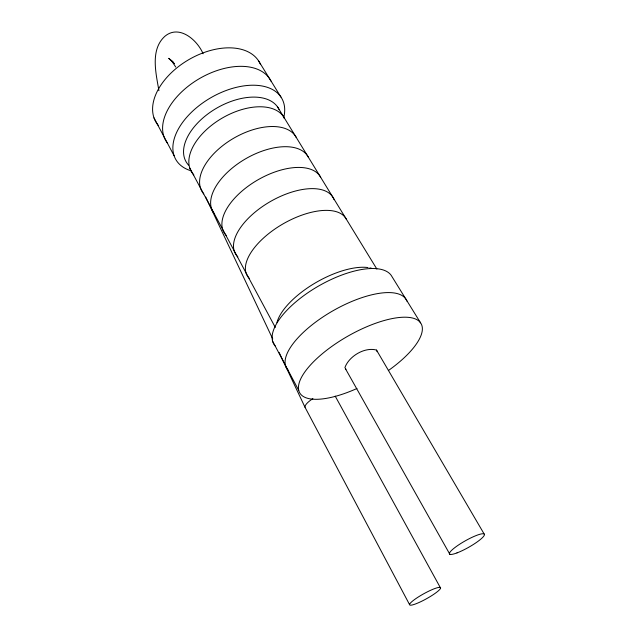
<?xml version="1.0" encoding="UTF-8"?>
<svg xmlns="http://www.w3.org/2000/svg" width="637" height="637" viewBox="0 0 637 637"><rect width="100%" height="100%" fill="white"/><g stroke="black" fill="none" stroke-linecap="round" stroke-linejoin="round"><path stroke-width="0.96" d="M484.16 534.013L376.515 350.079C364.714 346.783 348.972 356.21 344.904 367.581L345.939 369.253M173.009 61.678L168.701 58.333L174.427 63.724L172.038 61.486L175.732 67.036M258.415 60.626L280.941 97.055M420.579 322.863L391.261 275.455A68.04 27.956 -29.8 0 0 315.227 288.012A68.04 27.956 -29.8 0 0 275.144 345.907M277.66 107.072L376.873 269.069M203.099 53.755C197.343 40.099 179.379 24.325 165.047 36.15C149.95 49.543 156.009 73.382 158.924 90.693M345.676 369.126L449.826 554.246M335.205 396.134L440.589 588.102A17.685 2.843 -29 0 1 416.797 603.454A17.685 2.843 -29 0 1 417.824 597.307A17.685 2.843 -29 0 1 440.589 588.102M189.754 168.009L275.319 327.434M153.995 117.877L174.092 155.715M272.548 341.058L298.713 390.33M279.11 352.436L304.988 407.226L409.535 604.577M205.703 197.048L272.74 338.964M376.515 350.079L377.16 351.696M276.928 322.656A58.907 24.604 -29.8 0 1 313.786 283.839A58.907 24.604 -29.8 0 1 368.035 267.572M369.866 267.882A58.907 24.604 -29.8 0 1 371.578 268.296M356.983 388.49A69.863 25.416 -29.7 0 1 303.419 374.046A69.863 25.416 -29.7 0 1 402.799 317.242A69.863 25.416 -29.7 0 1 388.339 370.567M287.94 369.993A68.939 26.722 -29.7 0 1 332.339 311.135A68.939 26.722 -29.7 0 1 406.955 301.158M249.553 278.632A57.051 26.977 -29.9 0 1 280.176 225.586A57.051 26.977 -29.9 0 1 346.345 219.232M167.627 143.317A60.459 36.691 -30.1 0 1 198.258 79.299A60.459 36.691 -30.1 0 1 270.996 81.114M158.382 125.489A59.759 37.336 -30.2 0 1 187.469 60.435A59.759 37.336 -30.2 0 1 260.31 64.05M191.315 170.883A61.168 35.998 -30.1 0 1 211.078 97.588A61.168 35.998 -30.1 0 1 283.664 117.861M188.648 165.206A53.357 31.094 -30.1 0 1 214.47 109.46A53.357 31.094 -30.1 0 1 279.03 109.413M193.855 174.912A53.675 30.775 -30.1 0 1 219.454 119.748A53.675 30.775 -30.1 0 1 284.397 118.052M203.8 193.935A54.32 30.098 -30 0 1 231.868 139.312A54.32 30.098 -30 0 1 296.277 137.481M214.056 213.451A54.973 29.39 -30 0 1 244.441 159.481A54.973 29.39 -30 0 1 308.34 157.172M237.864 256.862A56.343 27.829 -29.9 0 1 269.013 202.335A56.343 27.829 -29.9 0 1 334.107 199.707M226.461 235.626A55.65 28.633 -29.9 0 1 255.015 181.569A55.65 28.633 -29.9 0 1 320.698 177.349M304.98 407.234A16.036 4.69 -27.2 0 1 312.878 398.635M456.984 552.908A20.018 3.647 -29.5 0 0 484.391 534.976A20.018 3.647 -29.5 0 0 459.42 544.388A20.018 3.647 -29.5 0 0 456.984 552.908"/></g></svg>
